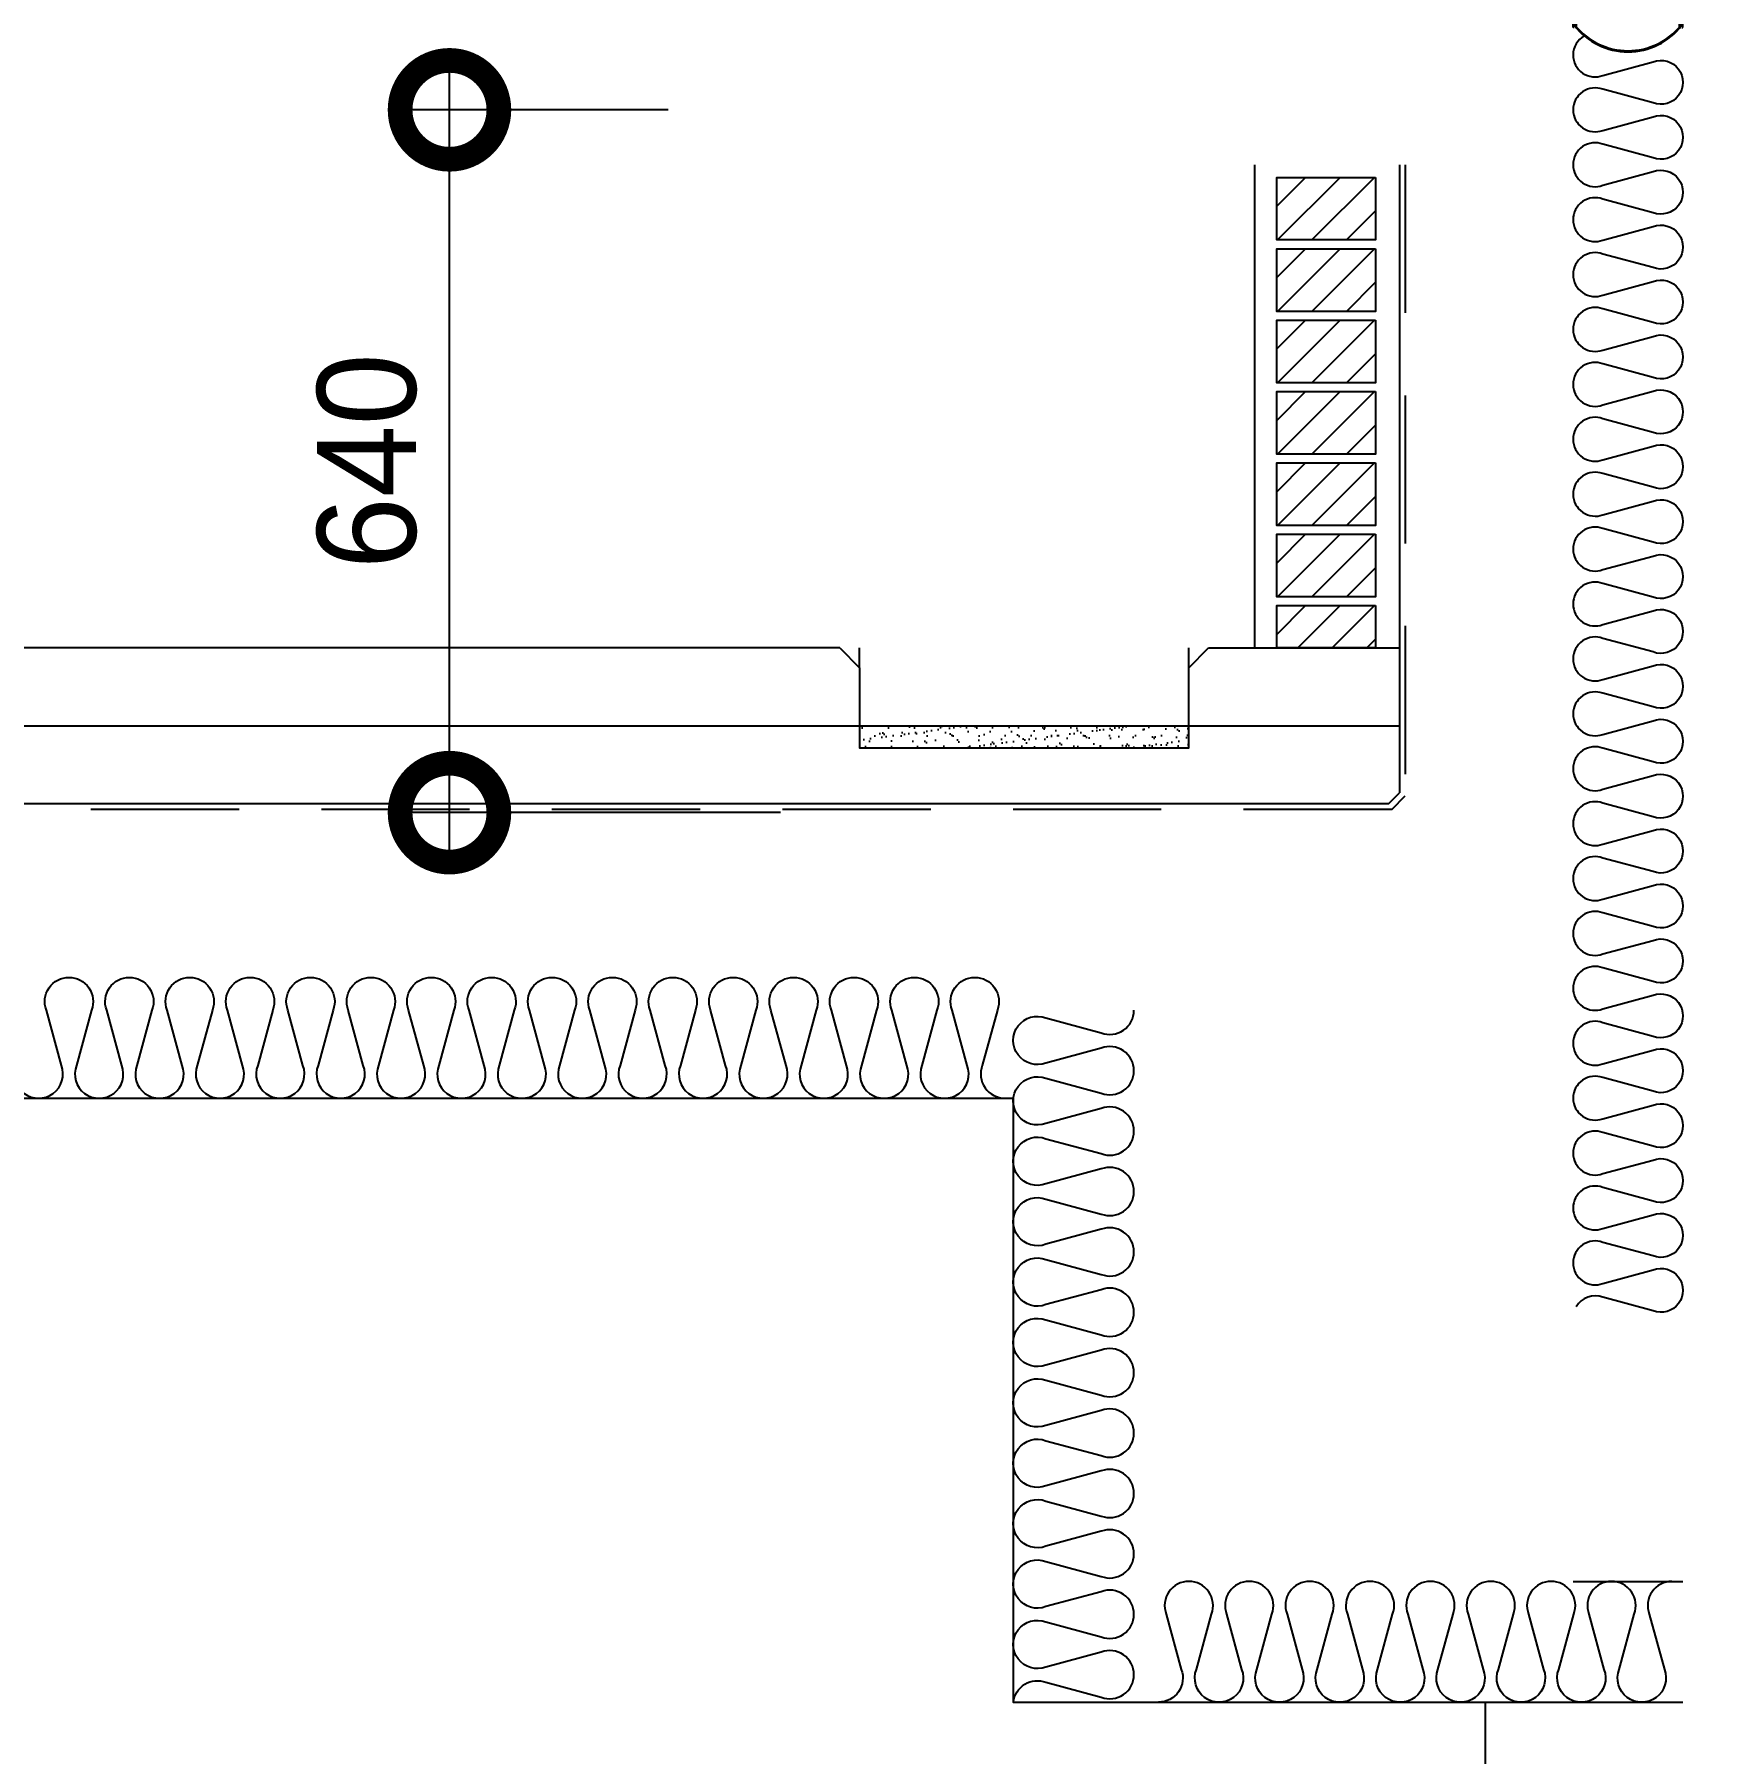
# Model space of a CAD drawing. Header units: millimetres. Extents: x 19868 to 801382, y -4805 to 85279.
# Drawn here: x 116237 to 117770, y 45982 to 47548 of the extents above; entities that cross this region are included whole.
import ezdxf

# ---------------------------------------------------------------- set-up
doc = ezdxf.new("R2010")
doc.units = ezdxf.units.MM
doc.header["$LTSCALE"] = 250
doc.linetypes.add('HID', pattern=[2.8, 1.8, -1])
doc.linetypes.add('HIDDEN', pattern=[9.525, 6.35, -3.175])
doc.layers.get('Defpoints').update_dxf_attribs({"color": 151})
for name, color, linetype in [('0BLT', 6, 'Continuous'), ('A-ETC', 8, 'Continuous'), ('A-FIN', 6, 'Continuous'), ('A-FIN-8', 8, 'Continuous'), ('A-HAT', 252, 'Continuous'), ('A-HAT-8', 7, 'Continuous'), ('A-HAT-9', 9, 'Continuous'), ('A-HAT-WIREMESH', 9, 'g_mesh'), ('A-WALL', 3, 'Continuous'), ('A-WP', 1, 'HID'), ('ALUM', 4, 'Continuous'), ('ejc', 4, 'Continuous'), ('ISL', 251, 'Continuous'), ('인테리어', 7, 'HIDDEN')]:
    doc.layers.add(name, color=color, linetype=linetype)
doc.layers.add('CK', color=221, linetype='Continuous', plot=False)
doc.layers.add('NOPLOT', color=191, linetype='Continuous', plot=False)
doc.styles.add('Gdim', font='')
doc.styles.get('Gdim').set_extended_font_data('Dotum')
doc.linetypes.add('g_mesh', pattern='A,10,-0.8,["X",Gdim,S=0.6,R=0,X=-0.15,Y=-0.3],-0.8', length=11.6)
doc.dimstyles.new('Gdim50', dxfattribs={"dimscale": 30, "dimtxt": 3, "dimasz": 6, "dimexe": 1.5, "dimexo": 2, "dimgap": 1, "dimtad": 1, "dimdec": 0, "dimzin": 0, "dimdsep": 46, "dimlunit": 6, "dimtxsty": 'Gdim', "dimblk": 'DOTSMALL', "dimcen": 1.5, "dimdle": 1.5, "dimclrd": 256, "dimclre": 256, "dimclrt": 256, "dimazin": 0, "dimtfac": 1, "dimtdec": 0, "dimtix": 1, "dimtmove": 2, "dimatfit": 3, "dimldrblk": 'DOTSMALL', "dimfxl": 1.5, "dimtolj": 1, "dimtzin": 0, "dimlwd": -1, "dimlwe": -1, "dimarcsym": 1})

# ---------------------------------------------------------------- blocks, each defined once
blk = doc.blocks.new('A$Cab6a45e4')
at = {"layer": 'A-HAT-9'}
h = blk.add_hatch(dxfattribs=at)
h.set_pattern_fill('AR-SAND', color=256, scale=0.3)
h.set_pattern_definition([(37.5, (-113396.389, 321984.363), (-0.4800094, 14.6823971), [0, -11.5824, 0, -12.954, 0, -12.3825]), (7.5, (-113396.389, 321984.363), (13.4856985, 21.504753), [0, -6.2484, 0, -10.4394, 0, -4.0005]), (327.5, (-113405.761, 321984.363), (23.7297711, 0.04311554), [0, -3.81, 0, -13.716, 0, -17.907]), (317.5, (-113405.761, 321984.363), (22.9066936, 6.6878797), [0, -1.905, 0, -8.9916, 0, -10.287])])
h.paths.add_polyline_path([(0, 45), (300, 45), (300, 25), (0, 25)])
at = {"layer": 'A-FIN'}
for points in [[(-18, 116), (0, 98), (0, 25), (300, 25), (300, 98), (318, 116)], [(0, 45), (300, 45)]]:
    blk.add_lwpolyline(points, dxfattribs=at)
at = {"layer": 'NOPLOT'}
for p, q in [((0, 98), (0, 116)), ((300, 98), (300, 116))]:
    blk.add_line(p, q, dxfattribs=at)
blk = doc.blocks.new('_DotSmall')
at = {"color": 0, "linetype": 'ByBlock', "const_width": 0.5}
blk.add_lwpolyline([(-0.0625, 0, 1), (0.0625, 0, 1)], format="xyb", close=True, dxfattribs=at)
blk = doc.blocks.new('*D53')
at = {"layer": 'CK', "transparency": 16777216}
for p, q in [((116614.8, 46793.9), (116614.8, 47523.9)), ((116813.9, 47478.9), (116569.8, 47478.9)), ((116916.4, 46838.9), (116569.8, 46838.9))]:
    blk.add_line(p, q, dxfattribs=at)
at = {"layer": 'Defpoints', "color": 0, "transparency": 16777216}
for p in [(116614.8, 47478.9), (116873.9, 47478.9), (116976.4, 46838.9)]:
    blk.add_point(p, dxfattribs=at)
at = {"layer": 'CK', "transparency": 16777216, "xscale": 180, "yscale": 180, "zscale": 180}
for p, rotation in [((116614.8, 47478.9), 90), ((116614.8, 46838.9), 270)]:
    blk.add_blockref('_DotSmall', p, dxfattribs=dict(at, rotation=rotation))
at = {"layer": 'CK', "transparency": 16777216, "insert": (116539.8, 47158.9), "char_height": 90, "attachment_point": 5, "rotation": 90, "style": 'Gdim'}
blk.add_mtext('\\A1;640', dxfattribs=at)
blk = doc.blocks.new('wer')
at = {"layer": '0BLT'}
for p, q in [((36921.2, 13148.4), (36921.2, 13151.6)), ((36925.2, 13151.6), (36925.2, 13148.4))]:
    blk.add_line(p, q, dxfattribs=at)
for points in [[(36919.2, 13151.6), (36927.2, 13151.6), (36927.2, 13152.3), (36919.2, 13152.3)], [(36920.1, 13138.4), (36920.8, 13135.4), (36919.8, 13135.4), (36920.5, 13132.4), (36919.5, 13132.4), (36920.2, 13129.4), (36919.2, 13129.4), (36919.9, 13126.4), (36918.9, 13126.4), (36919.6, 13123.4), (36918.6, 13123.4), (36919.3, 13120.4), (36918.3, 13120.4), (36918.8, 13118.4), (36921.2, 13118.4), (36923.2, 13138.4), (36925.2, 13118.4), (36927.6, 13118.4), (36928.1, 13120.4), (36927.1, 13120.4), (36927.8, 13123.4), (36926.8, 13123.4), (36927.5, 13126.4), (36926.5, 13126.4), (36927.2, 13129.4), (36926.2, 13129.4), (36926.9, 13132.4), (36925.9, 13132.4), (36926.6, 13135.4), (36925.6, 13135.4), (36926.3, 13138.4), (36926.3, 13148.4), (36920.1, 13148.4)]]:
    blk.add_lwpolyline(points, close=True, dxfattribs=at)
blk = doc.blocks.new('EJ-2')
at = {"layer": 'A-HAT-8'}
h = blk.add_hatch(dxfattribs=at)
h.set_pattern_fill('ANSI37', color=256, scale=0.3)
h.set_pattern_definition([(45, (-28142.0683, -26923.9524), (-0.67351921, 0.67351921), []), (135, (-28142.0683, -26923.9524), (-0.67351921, -0.67351921), [])])
h.paths.add_polyline_path([(97.7, 65.2), (98.4, 65.2), (98.4, 67.2, 0.445717), (98.4, 55.7), (98.4, 57.2), (97.7, 57.2)])
h = blk.add_hatch(dxfattribs=at)
h.set_pattern_fill('ANSI37', color=256, scale=0.3)
h.set_pattern_definition([(45, (-28123.9818, -26923.9524), (-0.67351921, 0.67351921), []), (135, (-28123.9818, -26923.9524), (-0.67351921, -0.67351921), [])])
h.paths.add_polyline_path([(-144.2, 2, -0.198911), (-143.9, 2.7, 0.131587), (-150, 0), (-144.2, 0)])
at = {"layer": 'A-ETC', "color": 4}
for p, q in [((0, -25.1), (0, 0)), ((3, 0), (0, 0)), ((3, -25.1), (3, 0)), ((97, -25.1), (97, 0)), ((97, 0), (100, 0)), ((100, -25.1), (100, 0)), ((1, -2.3), (2, -2.3)), ((1, -23.2), (1, -2.3)), ((2, -23.2), (2, -2.3)), ((98, -23.2), (98, -2.3)), ((99, -2.3), (98, -2.3)), ((99, -23.2), (99, -2.3)), ((1, -25.1), (0, -25.1)), ((3, -25.1), (2, -25.1)), ((97, -25.1), (98, -25.1)), ((99, -25.1), (100, -25.1))]:
    blk.add_line(p, q, dxfattribs=at)
for centre, radius, start, end in [((50, 14.8), 62, 217.8092, 322.1908), ((50, 15.4), 61.6, 218.7956, 321.2044)]:
    blk.add_arc(centre, radius, start, end, dxfattribs=at)
at = {"layer": 'ALUM'}
blk.add_lwpolyline([(-144.2, 0), (-144.2, 2, -0.414209), (-143.2, 3), (-127, 3), (-126.7, 2.7), (-126.4, 3), (-114.2, 3, 0.414214), (-109.2, 8), (-109.2, 27.8, 0.414214), (-109.7, 28.3), (-112.2, 28.3), (-112.2, 39.5, -0.414214), (-111.7, 40), (-108.6, 40, -0.414214), (-108.1, 39.5), (-108.1, 38, -0.414214), (-108.6, 37.5), (-109.7, 37.5, 0.414214), (-110.2, 37), (-110.2, 31.7, 0.414214), (-109.2, 30.7), (-102, 30.7, 0.414214), (-101, 31.7), (-101, 37, 0.414214), (-101.5, 37.5), (-102.6, 37.5, -0.414214), (-103.1, 38), (-103.1, 39.5, -0.414214), (-102.6, 40), (-83.7, 40, -0.414214), (-83.2, 39.5), (-83.2, 28.8, -0.414214), (-83.7, 28.3), (-84.3, 28.3), (-87.9, 30, -0.288209), (-88.2, 30.5), (-88.2, 30.9, -0.414214), (-87.7, 31.4), (-85.7, 31.4, 0.414214), (-85.2, 31.9), (-85.2, 37, 0.414214), (-85.7, 37.5), (-98.8, 37.5, 0.414214), (-99.3, 37), (-99.3, 31.9, 0.414214), (-98.8, 31.4), (-96.7, 31.4, -0.414214), (-96.2, 30.9), (-96.2, 30.5, -0.288209), (-96.5, 30), (-100.2, 28.3), (-105.7, 28.3, 0.414214), (-106.2, 27.8), (-106.2, 20.2), (-95.7, 20.2), (-95.7, 18.2), (-106.2, 18.2), (-106.2, 8, 0.414214), (-101.2, 3), (-84.2, 3, -0.414214), (-83.2, 2), (-83.2, 0), (-144.2, 0)], format="xyb", close=True, dxfattribs=at)
at = {"layer": 'ejc'}
blk.add_lwpolyline([(100, 76.2), (100, 44.6), (-272.2, 38), (-272.2, -0.1), (-273.8, -0.1), (-273.8, 39.6), (98.4, 46.2), (98.4, 76.2)], close=True, dxfattribs=at)
for centre, radius, start, end in [((103.6, 61.4), 7.71, 131.9533, 228.0467), ((-141.9, -10), 12.8, 99.0895, 129.0748)]:
    blk.add_arc(centre, radius, start, end, dxfattribs=at)
at = {"rotation": 90}
blk.add_blockref('wer', (13250, -36862), dxfattribs=at)

msp = doc.modelspace()

# ---------------------------------------------------------------- hatches: boundary and pattern name
at = {"layer": 'A-HAT', "lineweight": -3}
h = msp.add_hatch(dxfattribs=at)
h.set_pattern_fill('ANSI31', color=256, scale=7, style=0)
h.set_pattern_definition([(45, (31709.613, 49739.054), (-15.715448, 15.715448), [])])
h.paths.add_polyline_path([(117368.2, 47417.4), (117458.2, 47417.4), (117458.2, 47360.4), (117368.2, 47360.4)])
h = msp.add_hatch(dxfattribs=at)
h.set_pattern_fill('ANSI31', color=256, scale=7, style=0)
h.set_pattern_definition([(45, (31709.613, 49674.054), (-15.715448, 15.715448), [])])
h.paths.add_polyline_path([(117368.2, 47352.4), (117458.2, 47352.4), (117458.2, 47295.4), (117368.2, 47295.4)])
h = msp.add_hatch(dxfattribs=at)
h.set_pattern_fill('ANSI31', color=256, scale=7, style=0)
h.set_pattern_definition([(45, (31709.613, 49609.054), (-15.715448, 15.715448), [])])
h.paths.add_polyline_path([(117368.2, 47287.4), (117458.2, 47287.4), (117458.2, 47230.4), (117368.2, 47230.4)])
h = msp.add_hatch(dxfattribs=at)
h.set_pattern_fill('ANSI31', color=256, scale=7, style=0)
h.set_pattern_definition([(45, (31709.613, 49544.054), (-15.715448, 15.715448), [])])
h.paths.add_polyline_path([(117368.2, 47222.4), (117458.2, 47222.4), (117458.2, 47165.4), (117368.2, 47165.4)])
h = msp.add_hatch(dxfattribs=at)
h.set_pattern_fill('ANSI31', color=256, scale=7, style=0)
h.set_pattern_definition([(45, (31709.613, 49479.054), (-15.715448, 15.715448), [])])
h.paths.add_polyline_path([(117368.2, 47157.4), (117458.2, 47157.4), (117458.2, 47100.4), (117368.2, 47100.4)])
h = msp.add_hatch(dxfattribs=at)
h.set_pattern_fill('ANSI31', color=256, scale=7, style=0)
h.set_pattern_definition([(45, (31709.613, 49414.054), (-15.715448, 15.715448), [])])
h.paths.add_polyline_path([(117368.2, 47092.4), (117458.2, 47092.4), (117458.2, 47035.4), (117368.2, 47035.4)])
h = msp.add_hatch(dxfattribs=at)
h.set_pattern_fill('ANSI31', color=256, scale=7, style=0)
h.set_pattern_definition([(45, (31709.613, 49349.054), (-15.715448, 15.715448), [])])
h.paths.add_polyline_path([(117368.2, 46988.9), (117458.2, 46988.9), (117458.2, 47027.4), (117368.2, 47027.4)])

# ---------------------------------------------------------------- linework, layer by layer
at = {"layer": 'A-FIN'}
for p, q in [((117348.2, 46988.9), (117348.2, 47428.9)), ((116970.2, 46988.9), (114746.2, 46988.9)), ((117306.2, 46988.9), (117480.2, 46988.9))]:
    msp.add_line(p, q, dxfattribs=at)
at = {"layer": 'A-FIN-8'}
for p, q in [((117480.2, 47428.9), (117480.2, 46857.1)), ((117480.2, 47428.9), (117480.2, 46857.1)), ((117470, 46846.9), (117480.2, 46857.1)), ((117470, 46846.9), (114756.4, 46846.9))]:
    msp.add_line(p, q, dxfattribs=at)
at = {"layer": 'A-HAT-WIREMESH', "ltscale": 0.6}
msp.add_line((114746.2, 46917.9), (117480.2, 46917.9), dxfattribs=at)
at = {"layer": 'A-WALL'}
for points in [[(117458.2, 47417.4), (117458.2, 47360.4), (117368.2, 47360.4), (117368.2, 47417.4)], [(117458.2, 47352.4), (117458.2, 47295.4), (117368.2, 47295.4), (117368.2, 47352.4)], [(117458.2, 47287.4), (117458.2, 47230.4), (117368.2, 47230.4), (117368.2, 47287.4)], [(117458.2, 47222.4), (117458.2, 47165.4), (117368.2, 47165.4), (117368.2, 47222.4)], [(117458.2, 47157.4), (117458.2, 47100.4), (117368.2, 47100.4), (117368.2, 47157.4)], [(117458.2, 47092.4), (117458.2, 47035.4), (117368.2, 47035.4), (117368.2, 47092.4)], [(117458.2, 47027.4), (117458.2, 46988.9), (117368.2, 46988.9), (117368.2, 47027.4)]]:
    msp.add_lwpolyline(points, close=True, dxfattribs=at)
at = {"layer": 'A-WP', "ltscale": 0.3}
for p, q in [((117485.2, 47428.9), (117485.2, 46854.1)), ((117473.1, 46841.9), (114753.4, 46841.9)), ((117473.1, 46841.9), (117485.2, 46854.1))]:
    msp.add_line(p, q, dxfattribs=at)
at = {"layer": 'ISL'}
msp.add_line((117638.2, 46138.9), (117738.2, 46138.9), dxfattribs=at)
at = {"layer": 'ISL', "elevation": 0}
msp.add_lwpolyline([(110628.2, 47918.9), (110628.2, 47168.9), (111448.2, 47168.9), (111448.2, 47918.9), (114028.2, 47918.9), (114028.2, 46578.9), (117128.2, 46578.9)], dxfattribs=at)
at = {"layer": 'ISL'}
for points in [[(117648.3, 47546.3, 0.269257), (117638.2, 47528.9, 0.524856), (117665.3, 47510.2), (117711.1, 47522.6, -1.449198), (117711.1, 47485.2), (117665.3, 47497.6, 0.524856), (117638.2, 47478.9, 0.524856), (117665.3, 47460.2), (117711.1, 47472.6, -1.449198), (117711.1, 47435.2), (117665.3, 47447.6, 0.524856), (117638.2, 47428.9, 0.524856), (117665.3, 47410.2), (117711.1, 47422.6, -1.449198), (117711.1, 47385.2), (117665.3, 47397.6, 0.524856), (117638.2, 47378.9, 0.524856), (117665.3, 47360.2), (117711.1, 47372.6, -1.449198), (117711.1, 47335.2), (117665.3, 47347.6, 0.524856), (117638.2, 47328.9, 0.524856), (117665.3, 47310.2), (117711.1, 47322.6, -1.449198), (117711.1, 47285.2), (117665.3, 47297.6, 0.524856), (117638.2, 47278.9, 0.524856), (117665.3, 47260.2), (117711.1, 47272.6, -1.449198), (117711.1, 47235.2), (117665.3, 47247.6, 0.524856), (117638.2, 47228.9, 0.524856), (117665.3, 47210.2), (117711.1, 47222.6, -1.449198), (117711.1, 47185.2), (117665.3, 47197.6, 0.524856), (117638.2, 47178.9, 0.524856), (117665.3, 47160.2), (117711.1, 47172.6, -1.449198), (117711.1, 47135.2), (117665.3, 47147.6, 0.524856), (117638.2, 47128.9, 0.524856), (117665.3, 47110.2), (117711.1, 47122.6, -1.449198), (117711.1, 47085.2), (117665.3, 47097.6, 0.524856), (117638.2, 47078.9, 0.524856), (117665.3, 47060.2), (117711.1, 47072.6, -1.449198), (117711.1, 47035.2), (117665.3, 47047.6, 0.524856), (117638.2, 47028.9, 0.524856), (117665.3, 47010.2), (117711.1, 47022.6, -1.449198), (117711.1, 46985.2), (117665.3, 46997.6, 0.524856), (117638.2, 46978.9, 0.524856), (117665.3, 46960.2), (117711.1, 46972.6, -1.449198), (117711.1, 46935.2), (117665.3, 46947.6, 0.524856), (117638.2, 46928.9, 0.524856), (117665.3, 46910.2), (117711.1, 46922.6, -1.449198), (117711.1, 46885.2), (117665.3, 46897.6, 0.524856), (117638.2, 46878.9, 0.524856), (117665.3, 46860.2), (117711.1, 46872.6, -1.449198), (117711.1, 46835.2), (117665.3, 46847.6, 0.524856), (117638.2, 46828.9, 0.524856), (117665.3, 46810.2), (117711.1, 46822.6, -1.449198), (117711.1, 46785.2), (117665.3, 46797.6, 0.524856), (117638.2, 46778.9, 0.524856), (117665.3, 46760.2), (117711.1, 46772.6, -1.449198), (117711.1, 46735.2), (117665.3, 46747.6, 0.524856), (117638.2, 46728.9, 0.524856), (117665.3, 46710.2), (117711.1, 46722.6, -1.449198), (117711.1, 46685.2), (117665.3, 46697.6, 0.524856), (117638.2, 46678.9, 0.524856), (117665.3, 46660.2), (117711.1, 46672.6, -1.449198), (117711.1, 46635.2), (117665.3, 46647.6, 0.524856), (117638.2, 46628.9, 0.524856), (117665.3, 46610.2), (117711.1, 46622.6, -1.449198), (117711.1, 46585.2), (117665.3, 46597.6, 0.524856), (117638.2, 46578.9, 0.524856), (117665.3, 46560.2), (117711.1, 46572.6, -1.449198), (117711.1, 46535.2), (117665.3, 46547.6, 0.524856), (117638.2, 46528.9, 0.524856), (117665.3, 46510.2), (117711.1, 46522.6, -1.449198), (117711.1, 46485.2), (117665.3, 46497.6, 0.524856), (117638.2, 46478.9, 0.524856), (117665.3, 46460.2), (117711.1, 46472.6, -1.449198), (117711.1, 46435.2), (117665.3, 46447.6, 0.524856), (117638.2, 46428.9, 0.524856), (117665.3, 46410.2), (117711.1, 46422.6, -1.449198), (117711.1, 46385.2), (117665.3, 46397.6, 0.367481), (117640.9, 46388.9, 0.367481)], [(116220.1, 46608.7, 1.449198), (116261.3, 46608.7), (116247.6, 46659.1, -0.524856), (116268.2, 46688.9, -0.524856), (116288.8, 46659.1), (116275.1, 46608.7, 1.449198), (116316.3, 46608.7), (116302.6, 46659.1, -0.524856), (116323.2, 46688.9, -0.524856), (116343.8, 46659.1), (116330.1, 46608.7, 1.449198), (116371.3, 46608.7), (116357.6, 46659.1, -0.524856), (116378.2, 46688.9, -0.524856), (116398.8, 46659.1), (116385.1, 46608.7, 1.449198), (116426.3, 46608.7), (116412.6, 46659.1, -0.524856), (116433.2, 46688.9, -0.524856), (116453.8, 46659.1), (116440.1, 46608.7, 1.449198), (116481.3, 46608.7), (116467.6, 46659.1, -0.524856), (116488.2, 46688.9, -0.524856), (116508.8, 46659.1), (116495.1, 46608.7, 1.449198), (116536.3, 46608.7), (116522.6, 46659.1, -0.524856), (116543.2, 46688.9, -0.524856), (116563.8, 46659.1), (116550.1, 46608.7, 1.449198), (116591.3, 46608.7), (116577.6, 46659.1, -0.524856), (116598.2, 46688.9, -0.524856), (116618.8, 46659.1), (116605.1, 46608.7, 1.449198), (116646.3, 46608.7), (116632.6, 46659.1, -0.524856), (116653.2, 46688.9, -0.524856), (116673.8, 46659.1), (116660.1, 46608.7, 1.449198), (116701.3, 46608.7), (116687.6, 46659.1, -0.524856), (116708.2, 46688.9, -0.524856), (116728.8, 46659.1), (116715.1, 46608.7, 1.449198), (116756.3, 46608.7), (116742.6, 46659.1, -0.524856), (116763.2, 46688.9, -0.524856), (116783.8, 46659.1), (116770.1, 46608.7, 1.449198), (116811.3, 46608.7), (116797.6, 46659.1, -0.524856), (116818.2, 46688.9, -0.524856), (116838.8, 46659.1), (116825.1, 46608.7, 1.449198), (116866.3, 46608.7), (116852.6, 46659.1, -0.524856), (116873.2, 46688.9, -0.524856), (116893.8, 46659.1), (116880.1, 46608.7, 1.449198), (116921.3, 46608.7), (116907.6, 46659.1, -0.524856), (116928.2, 46688.9, -0.524856), (116948.8, 46659.1), (116935.1, 46608.7, 1.449198), (116976.3, 46608.7), (116962.6, 46659.1, -0.524856), (116983.2, 46688.9, -0.524856), (117003.8, 46659.1), (116990.1, 46608.7, 1.449198), (117031.3, 46608.7), (117017.6, 46659.1, -0.524856), (117038.2, 46688.9, -0.524856), (117058.8, 46659.1), (117045.1, 46608.7, 1.449198), (117086.3, 46608.7), (117072.6, 46659.1, -0.524856), (117093.2, 46688.9, -0.524856), (117113.8, 46659.1), (117100.1, 46608.7, 0.524933), (117120.7, 46578.9, 0.524933)], [(117128.4, 46028.9, -0.489145), (117158, 46047), (117208.4, 46033.4, 0.524856), (117238.2, 46053.9, 0.524856), (117208.4, 46074.5), (117158, 46060.9, -1.449198), (117158, 46102), (117208.4, 46088.4, 0.524856), (117238.2, 46108.9, 0.524856), (117208.4, 46129.5), (117158, 46115.9, -1.449198), (117158, 46157), (117208.4, 46143.4, 0.524856), (117238.2, 46163.9, 0.524856), (117208.4, 46184.5), (117158, 46170.9, -1.449198), (117158, 46212), (117208.4, 46198.4, 0.524856), (117238.2, 46218.9, 0.524856), (117208.4, 46239.5), (117158, 46225.9, -1.449198), (117158, 46267), (117208.4, 46253.4, 0.524856), (117238.2, 46273.9, 0.524856), (117208.4, 46294.5), (117158, 46280.9, -1.449198), (117158, 46322), (117208.4, 46308.4, 0.524856), (117238.2, 46328.9, 0.524856), (117208.4, 46349.5), (117158, 46335.9, -1.449198), (117158, 46377), (117208.4, 46363.4, 0.524856), (117238.2, 46383.9, 0.524856), (117208.4, 46404.5), (117158, 46390.9, -1.449198), (117158, 46432), (117208.4, 46418.4, 0.524856), (117238.2, 46438.9, 0.524856), (117208.4, 46459.5), (117158, 46445.9, -1.449198), (117158, 46487), (117208.4, 46473.4, 0.524856), (117238.2, 46493.9, 0.524856), (117208.4, 46514.5), (117158, 46500.9, -1.449198), (117158, 46542), (117208.4, 46528.4, 0.524856), (117238.2, 46548.9, 0.524856), (117208.4, 46569.5), (117158, 46555.9, -1.449198), (117158, 46597), (117208.4, 46583.4, 0.524856), (117238.2, 46603.9, 0.524856), (117208.4, 46624.5), (117158, 46610.9, -1.449198), (117158, 46652), (117208.4, 46638.4, 0.524856), (117238.2, 46658.9)], [(117728.2, 46138.9, 0.524856), (117707.6, 46109.1), (117721.3, 46058.7, -1.449198), (117680.1, 46058.7), (117693.8, 46109.1, 0.524856), (117673.2, 46138.9, 0.524856), (117652.6, 46109.1), (117666.3, 46058.7, -1.449198), (117625.1, 46058.7), (117638.8, 46109.1, 0.524856), (117618.2, 46138.9, 0.524856), (117597.6, 46109.1), (117611.3, 46058.7, -1.449198), (117570.1, 46058.7), (117583.8, 46109.1, 0.524856), (117563.2, 46138.9, 0.524856), (117542.6, 46109.1), (117556.3, 46058.7, -1.449198), (117515.1, 46058.7), (117528.8, 46109.1, 0.524856), (117508.2, 46138.9, 0.524856), (117487.6, 46109.1), (117501.3, 46058.7, -1.449198), (117460.1, 46058.7), (117473.8, 46109.1, 0.524856), (117453.2, 46138.9, 0.524856), (117432.6, 46109.1), (117446.3, 46058.7, -1.449198), (117405.1, 46058.7), (117418.8, 46109.1, 0.524856), (117398.2, 46138.9, 0.524856), (117377.6, 46109.1), (117391.3, 46058.7, -1.449198), (117350.1, 46058.7), (117363.8, 46109.1, 0.524856), (117343.2, 46138.9, 0.524856), (117322.6, 46109.1), (117336.3, 46058.7, -1.449198), (117295.1, 46058.7), (117308.8, 46109.1, 0.524856), (117288.2, 46138.9, 0.524856), (117267.6, 46109.1), (117281.3, 46058.7, -0.524951), (117260.7, 46028.9)]]:
    msp.add_lwpolyline(points, format="xyb", dxfattribs=at)
msp.add_lwpolyline([(117128.2, 46578.9), (117128.2, 46028.9), (117738.2, 46028.9)], dxfattribs=at)
at = {"layer": '인테리어', "linetype": 'HID'}
msp.add_line((117558.2, 46028.9), (117558.2, 42278.9), dxfattribs=at)

# ---------------------------------------------------------------- block references
at = {"layer": 'A-FIN'}
msp.add_blockref('A$Cab6a45e4', (116988.2, 46872.9), dxfattribs=at)
at = {"layer": 'ejc'}
msp.add_blockref('EJ-2', (117638.2, 47578.9), dxfattribs=at)

# ---------------------------------------------------------------- dimensions: what is measured, and where the dimension line sits
at = {"layer": 'CK'}
dim = msp.add_linear_dim(base=(116614.8, 47478.9), p1=(116976.4, 46838.9), p2=(116873.9, 47478.9), angle=90, dimstyle='Gdim50', dxfattribs=at)
dim.commit()
dim.dimension.update_dxf_attribs({"geometry": '*D53', "text_midpoint": (116539.8, 47158.9)})

doc.saveas('drawing.dxf')
